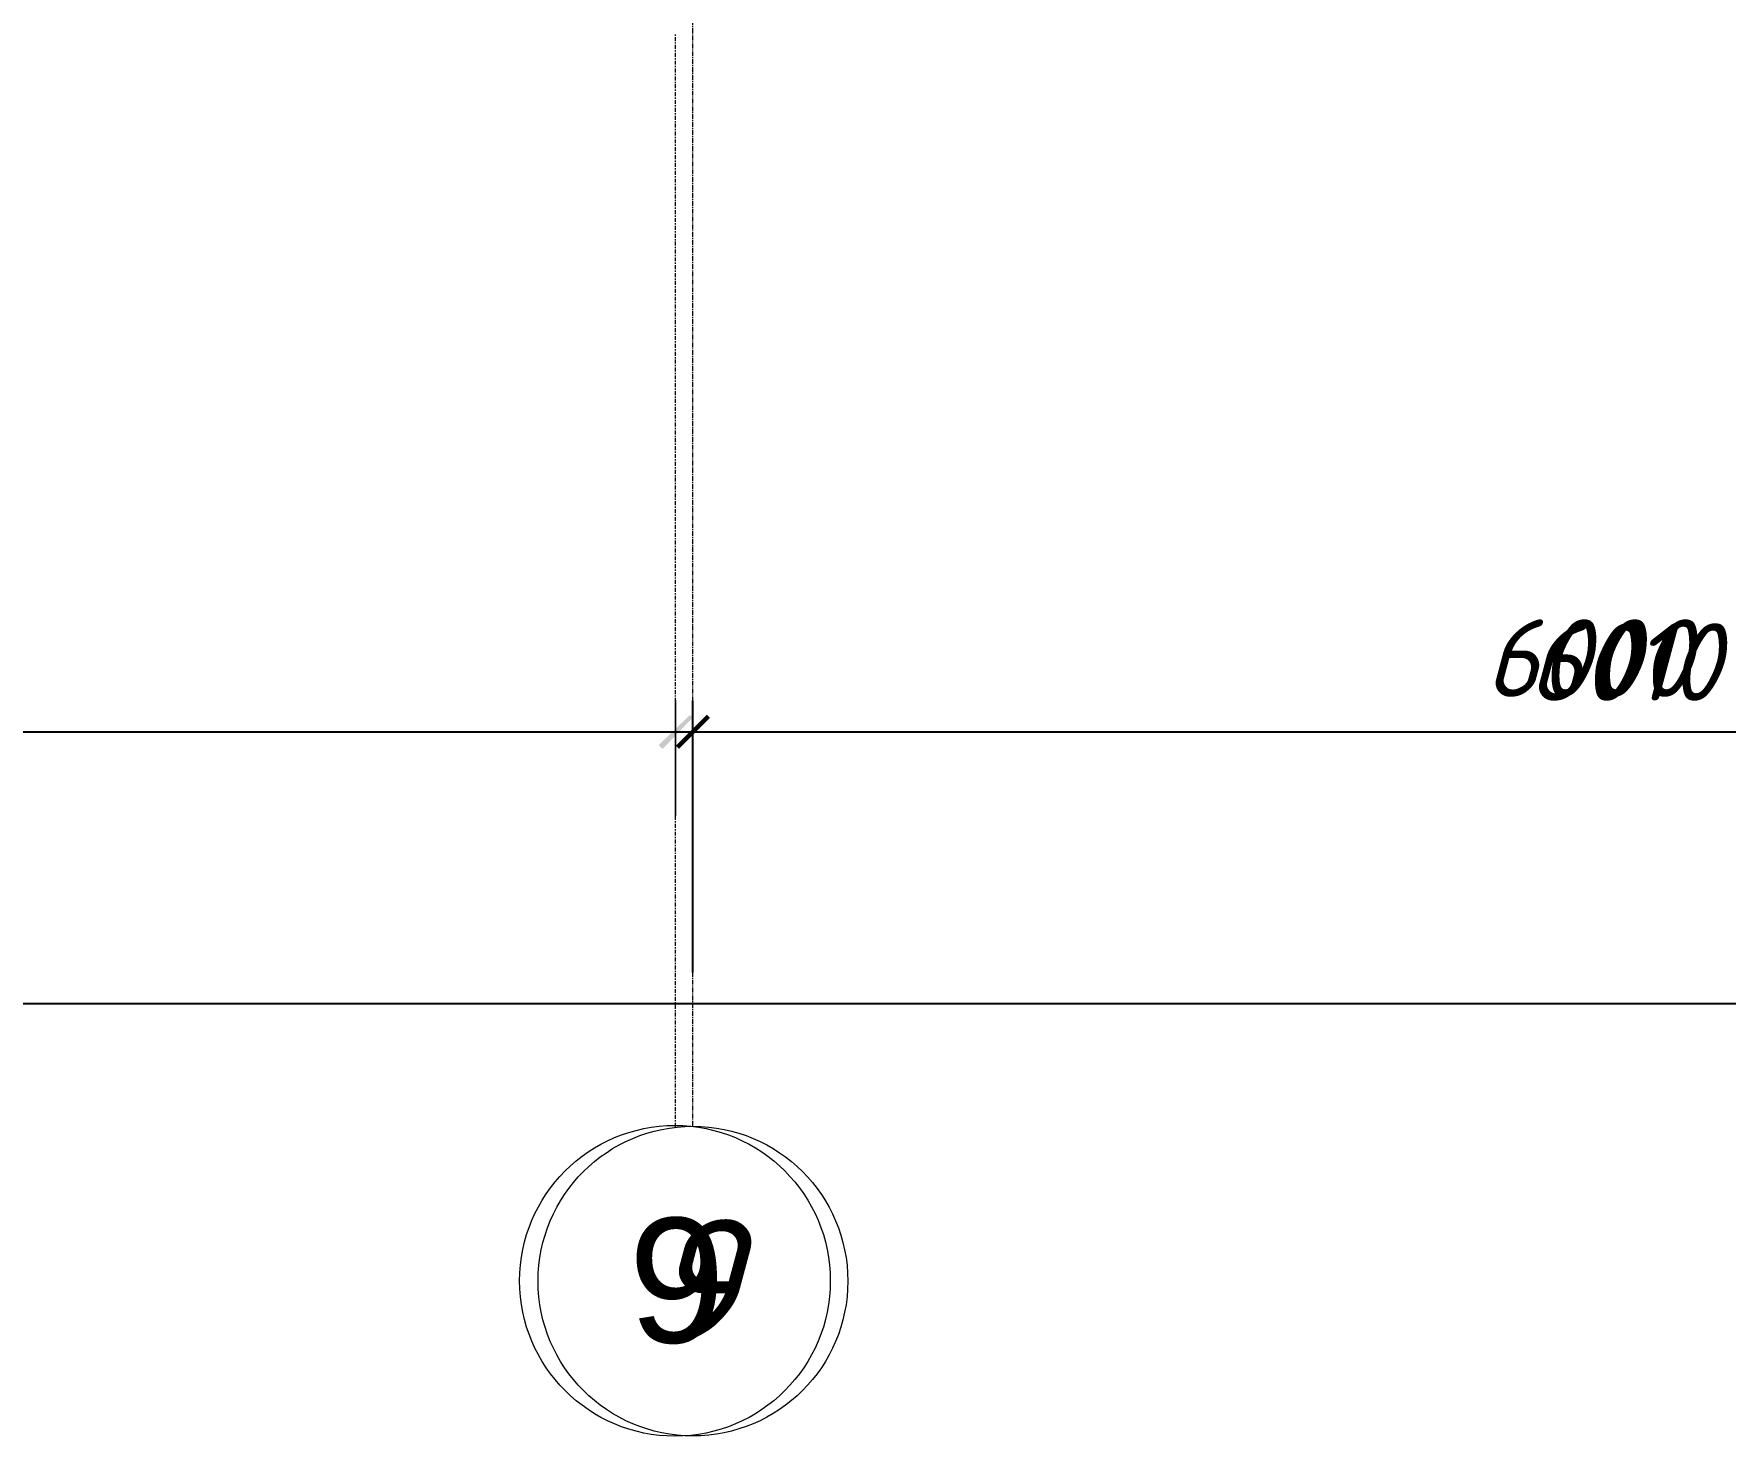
# Model space of a CAD drawing. Header units: millimetres. Extents: x -10178924 to 11692288, y -947381 to 58396.
# Drawn here: x 738282 to 743743, y -833991 to -829464 of the extents above; entities that cross this region are included whole.
import ezdxf
from ezdxf.enums import TextEntityAlignment as Align

# ---------------------------------------------------------------- set-up
doc = ezdxf.new("R2010")
doc.units = ezdxf.units.MM
doc.linetypes.add('осевая', pattern=[50.8, 31.75, -6.35, 6.35, -6.35])
doc.layers.add('PDF _Размеры осевые', color=7, linetype='Continuous', true_color=0x5d6970)
doc.layers.add('PDF _Текст', color=7, linetype='Continuous', lineweight=5)
doc.layers.add('Размеры осевые', color=153, linetype='Continuous', lineweight=9)
doc.styles.add('PDF ArialMT', font='arial.ttf')
doc.styles.add('PDF GOST Common Italic', font='GOST_Common Italic.ttf')
doc.styles.add('PDF ISOCPEUR Italic', font='isocpeui.ttf')
doc.styles.add('Текст_М100', font='GOST_Common Italic.ttf', dxfattribs={"height": 250})
doc.dimstyles.new('Размеры_М100', dxfattribs={"dimtxt": 250, "dimasz": 100, "dimexe": 100, "dimexo": 100, "dimgap": 100, "dimtad": 1, "dimrnd": 5, "dimtxsty": 'Текст_М100', "dimblk": 'ARCHTICK', "dimcen": 250, "dimdle": 100, "dimadec": 0, "dimazin": 2, "dimtfac": 1, "dimtmove": 1, "dimatfit": 3, "dimfxl": 1, "dimarcsym": 0})

# ---------------------------------------------------------------- blocks, each defined once
blk = doc.blocks.new('_ArchTick')
at = {"color": 0, "linetype": 'ByBlock', "const_width": 0.15}
blk.add_lwpolyline([(-0.5, -0.5), (0.5, 0.5)], dxfattribs=at)
blk = doc.blocks.new('*D2684')
at = {"layer": 'Defpoints', "color": 0, "ltscale": 100, "transparency": 16777216}
for p in [(18051.9, -50926.2), (12046.8, -51804.1), (18051.9, -51804.1)]:
    blk.add_point(p, dxfattribs=at)
at = {"layer": 'Размеры осевые', "color": 0, "lineweight": -2, "ltscale": 100, "transparency": 16777216}
for p, q in [((12046.8, -51704.1), (12046.8, -50826.2)), ((18051.9, -51704.1), (18051.9, -50826.2)), ((11946.8, -50926.2), (18151.9, -50926.2))]:
    blk.add_line(p, q, dxfattribs=at)
at = {"layer": 'Размеры осевые', "color": 0, "lineweight": -2, "ltscale": 100, "transparency": 16777216, "xscale": 100, "yscale": 100, "zscale": 100, "rotation": 180}
blk.add_blockref('_ArchTick', (12046.8, -50926.2), dxfattribs=at)
at = {"layer": 'Размеры осевые', "color": 0, "lineweight": -2, "ltscale": 100, "transparency": 16777216, "xscale": 100, "yscale": 100, "zscale": 100}
blk.add_blockref('_ArchTick', (18051.9, -50926.2), dxfattribs=at)
at = {"layer": 'Размеры осевые', "color": 0, "ltscale": 100, "transparency": 16777216, "insert": (15049.4, -50701.2), "char_height": 250, "attachment_point": 5, "style": 'Текст_М100'}
blk.add_mtext('6005', dxfattribs=at)
blk = doc.blocks.new('*D2685')
at = {"layer": 'Defpoints', "color": 0, "ltscale": 100, "transparency": 16777216}
for p in [(24062.7, -50926.2), (18051.9, -51804.1), (24062.7, -51804.1)]:
    blk.add_point(p, dxfattribs=at)
at = {"layer": 'Размеры осевые', "color": 0, "lineweight": -2, "ltscale": 100, "transparency": 16777216}
for p, q in [((18051.9, -51704.1), (18051.9, -50826.2)), ((24062.7, -51704.1), (24062.7, -50826.2)), ((17951.9, -50926.2), (24162.7, -50926.2))]:
    blk.add_line(p, q, dxfattribs=at)
at = {"layer": 'Размеры осевые', "color": 0, "lineweight": -2, "ltscale": 100, "transparency": 16777216, "xscale": 100, "yscale": 100, "zscale": 100, "rotation": 180}
blk.add_blockref('_ArchTick', (18051.9, -50926.2), dxfattribs=at)
at = {"layer": 'Размеры осевые', "color": 0, "lineweight": -2, "ltscale": 100, "transparency": 16777216, "xscale": 100, "yscale": 100, "zscale": 100}
blk.add_blockref('_ArchTick', (24062.7, -50926.2), dxfattribs=at)
at = {"layer": 'Размеры осевые', "color": 0, "ltscale": 100, "transparency": 16777216, "insert": (21057.3, -50701.2), "char_height": 250, "attachment_point": 5, "style": 'Текст_М100'}
blk.add_mtext('6010', dxfattribs=at)
blk = doc.blocks.new('*D2691')
at = {"layer": 'Defpoints', "color": 0, "ltscale": 100, "transparency": 16777216}
for p in [(61000, -51804.1), (-7000, -52200), (61000, -52200)]:
    blk.add_point(p, dxfattribs=at)
at = {"layer": 'Размеры осевые', "color": 0, "lineweight": -2, "ltscale": 100, "transparency": 16777216}
for p, q in [((-7000, -52100), (-7000, -51704.1)), ((61000, -52100), (61000, -51704.1)), ((-7100, -51804.1), (61100, -51804.1))]:
    blk.add_line(p, q, dxfattribs=at)
at = {"layer": 'Размеры осевые', "color": 0, "lineweight": -2, "ltscale": 100, "transparency": 16777216, "xscale": 100, "yscale": 100, "zscale": 100, "rotation": 180}
blk.add_blockref('_ArchTick', (-7000, -51804.1), dxfattribs=at)
at = {"layer": 'Размеры осевые', "color": 0, "lineweight": -2, "ltscale": 100, "transparency": 16777216, "xscale": 100, "yscale": 100, "zscale": 100}
blk.add_blockref('_ArchTick', (61000, -51804.1), dxfattribs=at)
at = {"layer": 'Размеры осевые', "color": 0, "ltscale": 100, "transparency": 16777216, "insert": (27000, -51579.1), "char_height": 250, "attachment_point": 5, "style": 'Текст_М100'}
blk.add_mtext('68000', dxfattribs=at)
blk = doc.blocks.new('A$C5282721b')
at = {"layer": 'Размеры осевые', "color": 251, "linetype": 'осевая', "ltscale": 0.5, "transparency": 33554687}
blk.add_line((18051.913, -52200), (18051.913, -40100), dxfattribs=at)
at = {"layer": 'Размеры осевые', "color": 251, "ltscale": 100, "transparency": 33554687}
blk.add_circle((18051.913, -52700), 500, dxfattribs=at)
at = {"layer": 'Размеры осевые', "color": 251, "ltscale": 100, "transparency": 33554687, "style": 'PDF ISOCPEUR Italic'}
blk.add_text('9', height=400, dxfattribs=at).set_placement((18051.913, -52700), align=Align.MIDDLE_CENTER)
at = {"layer": 'Размеры осевые', "color": 251, "ltscale": 100, "transparency": 33554687}
for base, p1, p2, picture, middle in [((18051.9129, -50926.2303), (12046.8481, -51804.0761), (18051.9129, -51804.0761), '*D2684', (15049.3805, -50701.2303)), ((24062.718, -50926.2303), (18051.9129, -51804.0761), (24062.718, -51804.0761), '*D2685', (21057.3155, -50701.2303)), ((61000, -51804.076), (-7000, -52200), (61000, -52200), '*D2691', (27000, -51579.076))]:
    dim = blk.add_linear_dim(base=base, p1=p1, p2=p2, dimstyle='Размеры_М100', dxfattribs=at)
    dim.commit()
    dim.dimension.update_dxf_attribs({"geometry": picture, "text_midpoint": middle})

msp = doc.modelspace()

# ---------------------------------------------------------------- linework, layer by layer
at = {"layer": 'PDF _Размеры осевые', "lineweight": 9}
for points in [[(740354.6, -829469.9), (740354.6, -829465.7)], [(740354.6, -829486.8), (740354.6, -829474.1)], [(740354.6, -829495.3), (740354.6, -829491.1)], [(740354.6, -829512.2), (740354.6, -829499.5)], [(740354.6, -829520.7), (740354.6, -829516.5)], [(740354.6, -829537.6), (740354.6, -829524.9)], [(740354.6, -829546.1), (740354.6, -829541.9)], [(740354.6, -829563), (740354.6, -829550.3)], [(740354.6, -829571.5), (740354.6, -829567.3)], [(740354.6, -829588.4), (740354.6, -829575.7)], [(740354.6, -829596.9), (740354.6, -829592.7)], [(740354.6, -829613.8), (740354.6, -829601.1)], [(740354.6, -829622.3), (740354.6, -829618.1)], [(740354.6, -829639.2), (740354.6, -829626.5)], [(740354.6, -829647.7), (740354.6, -829643.5)], [(740354.6, -829664.6), (740354.6, -829651.9)], [(740354.6, -829673.1), (740354.6, -829668.9)], [(740354.6, -829690), (740354.6, -829677.3)], [(740354.6, -829698.5), (740354.6, -829694.3)], [(740354.6, -829715.4), (740354.6, -829702.7)], [(740354.6, -829723.9), (740354.6, -829719.7)], [(740354.6, -829740.8), (740354.6, -829728.1)], [(740354.6, -829749.3), (740354.6, -829745.1)], [(740354.6, -829766.2), (740354.6, -829753.5)], [(740354.6, -829774.7), (740354.6, -829770.5)], [(740354.6, -829791.6), (740354.6, -829778.9)], [(740354.6, -829800.1), (740354.6, -829795.9)], [(740354.6, -829817), (740354.6, -829804.3)], [(740354.6, -829825.5), (740354.6, -829821.3)], [(740354.6, -829842.4), (740354.6, -829829.7)], [(740354.6, -829850.9), (740354.6, -829846.7)], [(740354.6, -829867.8), (740354.6, -829855.1)], [(740354.6, -829876.3), (740354.6, -829872.1)], [(740354.6, -829893.2), (740354.6, -829880.5)], [(740354.6, -829901.7), (740354.6, -829897.5)], [(740354.6, -829918.6), (740354.6, -829905.9)], [(740354.6, -829927.1), (740354.6, -829922.9)], [(740354.6, -829944), (740354.6, -829931.3)], [(740354.6, -829952.5), (740354.6, -829948.3)], [(740354.6, -829969.4), (740354.6, -829956.7)], [(740354.6, -829977.9), (740354.6, -829973.7)], [(740354.6, -829994.8), (740354.6, -829982.1)], [(740354.6, -830003.3), (740354.6, -829999.1)], [(740354.6, -830020.2), (740354.6, -830007.5)], [(740354.6, -830028.7), (740354.6, -830024.5)], [(740354.6, -830045.6), (740354.6, -830032.9)], [(740354.6, -830054.1), (740354.6, -830049.9)], [(740354.6, -830071), (740354.6, -830058.3)], [(740354.6, -830079.5), (740354.6, -830075.3)], [(740354.6, -830096.4), (740354.6, -830083.7)], [(740354.6, -830104.9), (740354.6, -830100.7)], [(740354.6, -830121.8), (740354.6, -830109.1)], [(740354.6, -830130.3), (740354.6, -830126.1)], [(740354.6, -830147.2), (740354.6, -830134.5)], [(740354.6, -830155.7), (740354.6, -830151.5)], [(740354.6, -830172.6), (740354.6, -830159.9)], [(740354.6, -830181.1), (740354.6, -830176.9)], [(740354.6, -830198), (740354.6, -830185.3)], [(740354.6, -830206.5), (740354.6, -830202.3)], [(740354.6, -830223.4), (740354.6, -830210.7)], [(740354.6, -830231.9), (740354.6, -830227.7)], [(740354.6, -830248.8), (740354.6, -830236.1)], [(740354.6, -830257.3), (740354.6, -830253.1)], [(740354.6, -830274.2), (740354.6, -830261.5)], [(740354.6, -830282.7), (740354.6, -830278.5)], [(740354.6, -830299.6), (740354.6, -830286.9)], [(740354.6, -830308.1), (740354.6, -830303.9)], [(740354.6, -830325), (740354.6, -830312.3)], [(740354.6, -830333.5), (740354.6, -830329.3)], [(740354.6, -830350.4), (740354.6, -830337.7)], [(740354.6, -830358.9), (740354.6, -830354.7)], [(740354.6, -830375.8), (740354.6, -830363.1)], [(740354.6, -830384.3), (740354.6, -830380.1)], [(740354.6, -830401.2), (740354.6, -830388.5)], [(740354.6, -830409.7), (740354.6, -830405.5)], [(740354.6, -830426.6), (740354.6, -830413.9)], [(740354.6, -830435.1), (740354.6, -830430.9)], [(740354.6, -830452), (740354.6, -830439.3)], [(740354.6, -830460.5), (740354.6, -830456.3)], [(740354.6, -830477.4), (740354.6, -830464.7)], [(740354.6, -830485.9), (740354.6, -830481.7)], [(740354.6, -830502.8), (740354.6, -830490.1)], [(740354.6, -830511.3), (740354.6, -830507.1)], [(740354.6, -830528.2), (740354.6, -830515.5)], [(740354.6, -830536.7), (740354.6, -830532.5)], [(740354.6, -830553.6), (740354.6, -830540.9)], [(740354.6, -830562.1), (740354.6, -830557.9)], [(740354.6, -830579), (740354.6, -830566.3)], [(740354.6, -830587.5), (740354.6, -830583.3)], [(740354.6, -830604.4), (740354.6, -830591.7)], [(740354.6, -830612.9), (740354.6, -830608.7)], [(740354.6, -830629.8), (740354.6, -830617.1)], [(740354.6, -830638.3), (740354.6, -830634.1)], [(740354.6, -830655.2), (740354.6, -830642.5)], [(740354.6, -830663.7), (740354.6, -830659.5)], [(740354.6, -830680.6), (740354.6, -830667.9)], [(740354.6, -830689.1), (740354.6, -830684.9)], [(740354.6, -830706), (740354.6, -830693.3)], [(740354.6, -830714.5), (740354.6, -830710.3)], [(740354.6, -830731.4), (740354.6, -830718.7)], [(740354.6, -830739.9), (740354.6, -830735.7)], [(740354.6, -830756.8), (740354.6, -830744.1)], [(740354.6, -830765.3), (740354.6, -830761.1)], [(740354.6, -830782.2), (740354.6, -830769.5)], [(740354.6, -830790.7), (740354.6, -830786.5)], [(740354.6, -830807.6), (740354.6, -830794.9)], [(740354.6, -830816.1), (740354.6, -830811.9)], [(740354.6, -830833), (740354.6, -830820.3)], [(740354.6, -830841.5), (740354.6, -830837.3)], [(740354.6, -830858.4), (740354.6, -830845.7)], [(740354.6, -830866.9), (740354.6, -830862.7)], [(740354.6, -830883.8), (740354.6, -830871.1)], [(740354.6, -830892.3), (740354.6, -830888.1)], [(740354.6, -830909.2), (740354.6, -830896.5)], [(740354.6, -830917.7), (740354.6, -830913.5)], [(740354.6, -830934.6), (740354.6, -830921.9)], [(740354.6, -830943.1), (740354.6, -830938.9)], [(740354.6, -830960), (740354.6, -830947.3)], [(740354.6, -830968.5), (740354.6, -830964.3)], [(740354.6, -830985.4), (740354.6, -830972.7)], [(740354.6, -830993.9), (740354.6, -830989.7)], [(740354.6, -831010.8), (740354.6, -830998.1)], [(740354.6, -831019.3), (740354.6, -831015.1)], [(740354.6, -831036.2), (740354.6, -831023.5)], [(740354.6, -831044.7), (740354.6, -831040.5)], [(740354.6, -831061.6), (740354.6, -831048.9)], [(740354.6, -831070.1), (740354.6, -831065.9)], [(740354.6, -831087), (740354.6, -831074.3)], [(740354.6, -831095.5), (740354.6, -831091.3)], [(740354.6, -831112.4), (740354.6, -831099.7)], [(740354.6, -831120.9), (740354.6, -831116.7)], [(740354.6, -831137.8), (740354.6, -831125.1)], [(740354.6, -831146.3), (740354.6, -831142.1)], [(740354.6, -831163.2), (740354.6, -831150.5)], [(740354.6, -831171.7), (740354.6, -831167.5)], [(740354.6, -831188.6), (740354.6, -831175.9)], [(740354.6, -831197.1), (740354.6, -831192.9)], [(740354.6, -831214), (740354.6, -831201.3)], [(740354.6, -831222.5), (740354.6, -831218.3)], [(740354.6, -831239.4), (740354.6, -831226.7)], [(740354.6, -831247.9), (740354.6, -831243.7)], [(740354.6, -831264.8), (740354.6, -831252.1)], [(740354.6, -831273.3), (740354.6, -831269.1)], [(740354.6, -831290.2), (740354.6, -831277.5)], [(740354.6, -831298.7), (740354.6, -831294.5)], [(740354.6, -831315.6), (740354.6, -831302.9)], [(740354.6, -831324.1), (740354.6, -831319.9)], [(740354.6, -831341), (740354.6, -831328.3)], [(740354.6, -831349.5), (740354.6, -831345.3)], [(740354.6, -831366.4), (740354.6, -831353.7)], [(740354.6, -831374.9), (740354.6, -831370.7)], [(740354.6, -831391.8), (740354.6, -831379.1)], [(740354.6, -831400.3), (740354.6, -831396.1)], [(740354.6, -831417.2), (740354.6, -831404.5)], [(740354.6, -831425.7), (740354.6, -831421.5)], [(740354.6, -831442.6), (740354.6, -831429.9)], [(740354.6, -831451.1), (740354.6, -831446.9)], [(740354.6, -831468), (740354.6, -831455.3)], [(740354.6, -831476.5), (740354.6, -831472.3)], [(740354.6, -831493.4), (740354.6, -831480.7)], [(740354.6, -831501.9), (740354.6, -831497.7)], [(740354.6, -831518.8), (740354.6, -831506.1)], [(740354.6, -831527.3), (740354.6, -831523.1)], [(740354.6, -831544.2), (740354.6, -831531.5)], [(740354.6, -831552.7), (740354.6, -831548.5)], [(740354.6, -831569.6), (740354.6, -831556.9)], [(740354.6, -831578.1), (740354.6, -831573.9)], [(740354.6, -831595), (740354.6, -831582.3)], [(740354.6, -831603.5), (740354.6, -831599.3)], [(740354.6, -831620.4), (740354.6, -831607.7)], [(740354.6, -832001.4), (740354.6, -831988.7), (740354.6, -831616.2), (740354.6, -831988.7)], [(740354.6, -831628.9), (740354.6, -831624.7)], [(740354.6, -831645.8), (740354.6, -831633.1)], [(740354.6, -831654.3), (740354.6, -831650.1)], [(740354.6, -831671.2), (740354.6, -831658.5)], [(740354.6, -831679.7), (740354.6, -831675.5)], [(740354.6, -831696.6), (740354.6, -831683.9)], [(740354.6, -831705.1), (740354.6, -831700.9)], [(740354.6, -831722), (740354.6, -831709.3)], [(734254.3, -831717.8), (740455.9, -831717.8)], [(740257.2, -831717.8), (746454.6, -831717.8)], [(740354.6, -831730.5), (740354.6, -831726.3)], [(740354.6, -831747.4), (740354.6, -831734.7)], [(740354.6, -831755.9), (740354.6, -831751.7)], [(740354.6, -831772.8), (740354.6, -831760.1)], [(740354.6, -831781.3), (740354.6, -831777.1)], [(740354.6, -831798.2), (740354.6, -831785.5)], [(740354.6, -831806.7), (740354.6, -831802.5)], [(740354.6, -831823.6), (740354.6, -831810.9)], [(740354.6, -831832.1), (740354.6, -831827.9)], [(740354.6, -831849), (740354.6, -831836.3)], [(740354.6, -831857.5), (740354.6, -831853.3)], [(740354.6, -831874.4), (740354.6, -831861.7)], [(740354.6, -831882.9), (740354.6, -831878.7)], [(740354.6, -831899.8), (740354.6, -831887.1)], [(740354.6, -831908.3), (740354.6, -831904.1)], [(740354.6, -831925.2), (740354.6, -831912.5)], [(740354.6, -831933.7), (740354.6, -831929.5)], [(740354.6, -831950.6), (740354.6, -831937.9)], [(740354.6, -831959.1), (740354.6, -831954.9)], [(740354.6, -831976), (740354.6, -831963.3)], [(740354.6, -831984.5), (740354.6, -831980.3)], [(740354.6, -832009.9), (740354.6, -832005.7)], [(740354.6, -832026.8), (740354.6, -832014.1)], [(740354.6, -832035.3), (740354.6, -832031.1)], [(740354.6, -832052.2), (740354.6, -832039.5)], [(740354.6, -832060.7), (740354.6, -832056.5)], [(740354.6, -832077.6), (740354.6, -832064.9)], [(740354.6, -832086.1), (740354.6, -832081.9)], [(740354.6, -832103), (740354.6, -832090.3)], [(740354.6, -832111.5), (740354.6, -832107.3)], [(740354.6, -832128.4), (740354.6, -832115.7)], [(740354.6, -832136.9), (740354.6, -832132.7)], [(740354.6, -832153.8), (740354.6, -832141.1)], [(740354.6, -832162.3), (740354.6, -832158.1)], [(740354.6, -832179.2), (740354.6, -832166.5)], [(740354.6, -832187.7), (740354.6, -832183.5)], [(740354.6, -832204.6), (740354.6, -832191.9)], [(740354.6, -832213.1), (740354.6, -832208.9)], [(740354.6, -832230), (740354.6, -832217.3)], [(740354.6, -832238.5), (740354.6, -832234.3)], [(740354.6, -832255.4), (740354.6, -832242.7)], [(740354.6, -832263.9), (740354.6, -832259.7)], [(740354.6, -832280.8), (740354.6, -832268.1)], [(740354.6, -832289.3), (740354.6, -832285.1)], [(740354.6, -832306.2), (740354.6, -832293.5)], [(740354.6, -832314.7), (740354.6, -832310.5)], [(740354.6, -832331.6), (740354.6, -832318.9)], [(740354.6, -832340.1), (740354.6, -832335.9)], [(740354.6, -832357), (740354.6, -832344.3)], [(740354.6, -832365.5), (740354.6, -832361.3)], [(740354.6, -832382.4), (740354.6, -832369.7)], [(740354.6, -832390.9), (740354.6, -832386.7)], [(740354.6, -832407.8), (740354.6, -832395.1)], [(740354.6, -832416.3), (740354.6, -832412.1)], [(740354.6, -832433.2), (740354.6, -832420.5)], [(740354.6, -832441.7), (740354.6, -832437.5)], [(740354.6, -832458.6), (740354.6, -832445.9)], [(740354.6, -832467.1), (740354.6, -832462.9)], [(740354.6, -832484), (740354.6, -832471.3)], [(740354.6, -832492.5), (740354.6, -832488.3)], [(740354.6, -832509.4), (740354.6, -832496.7)], [(740354.6, -832517.9), (740354.6, -832513.7)], [(740354.6, -832534.8), (740354.6, -832522.1)], [(740354.6, -832543.3), (740354.6, -832539.1)], [(740354.6, -832560.2), (740354.6, -832547.5)], [(740354.6, -832568.7), (740354.6, -832564.5)], [(740354.6, -832585.6), (740354.6, -832572.9)], [(740354.6, -832594.1), (740354.6, -832589.9)], [(715255, -832594.1), (783451.7, -832594.1)], [(740354.6, -832611), (740354.6, -832598.3)], [(740354.6, -832619.5), (740354.6, -832615.3)], [(740354.6, -832636.4), (740354.6, -832623.7)], [(740354.6, -832644.9), (740354.6, -832640.7)], [(740354.6, -832661.8), (740354.6, -832649.1)], [(740354.6, -832670.3), (740354.6, -832666.1)], [(740354.6, -832687.2), (740354.6, -832674.5)], [(740354.6, -832695.7), (740354.6, -832691.5)], [(740354.6, -832712.6), (740354.6, -832699.9)], [(740354.6, -832721.1), (740354.6, -832716.9)], [(740354.6, -832738), (740354.6, -832725.3)], [(740354.6, -832746.5), (740354.6, -832742.3)], [(740354.6, -832763.4), (740354.6, -832750.7)], [(740354.6, -832771.9), (740354.6, -832767.7)], [(740354.6, -832788.8), (740354.6, -832776.1)], [(740354.6, -832797.3), (740354.6, -832793.1)], [(740354.6, -832814.2), (740354.6, -832801.5)], [(740354.6, -832822.7), (740354.6, -832818.5)], [(740354.6, -832839.6), (740354.6, -832827)], [(740354.6, -832848.1), (740354.6, -832843.9)], [(740354.6, -832865), (740354.6, -832852.3)], [(740354.6, -832873.5), (740354.6, -832869.3)], [(740354.6, -832890.5), (740354.6, -832877.8)], [(740354.6, -832898.9), (740354.6, -832894.7)], [(740354.6, -832915.8), (740354.6, -832903.1)], [(740354.6, -832924.3), (740354.6, -832920.1)], [(740354.6, -832941.3), (740354.6, -832928.6)], [(740354.6, -832949.7), (740354.6, -832945.5)], [(740354.6, -832966.6), (740354.6, -832954)], [(740354.6, -832975.1), (740354.6, -832970.9)], [(740354.6, -832992.1), (740354.6, -832979.4)]]:
    msp.add_lwpolyline(points, dxfattribs=at)
msp.add_circle((740352.5, -833489.5), 501.6, dxfattribs=at)
at = {"layer": 'PDF _Размеры осевые', "transparency": 33554559}
for points in [[(740299.5, -831760.1), (740312.2, -831772.8), (740401.1, -831662.8)], [(740401.1, -831662.8), (740312.2, -831772.8), (740299.5, -831760.1)], [(740312.2, -831772.8), (740401.1, -831662.8), (740409.6, -831671.2)], [(740409.6, -831671.2), (740401.1, -831662.8), (740312.2, -831772.8)]]:
    msp.add_solid(points, dxfattribs=at)

# ---------------------------------------------------------------- block references
msp.add_blockref('A$C5282721b', (722358.6, -780790.4))

# ---------------------------------------------------------------- texts
at = {"layer": 'PDF _Текст', "color": 251, "true_color": 0x5d6970, "attachment_point": 4}
for s, insert, char_height, style in [('6000', (742966.6, -831478.9), 250, 'PDF GOST Common Italic'), ('9', (740202.2, -833490.8), 402.3, 'PDF ArialMT')]:
    msp.add_mtext(s, dxfattribs=dict(at, insert=insert, char_height=char_height, style=style))

doc.saveas('drawing.dxf')
